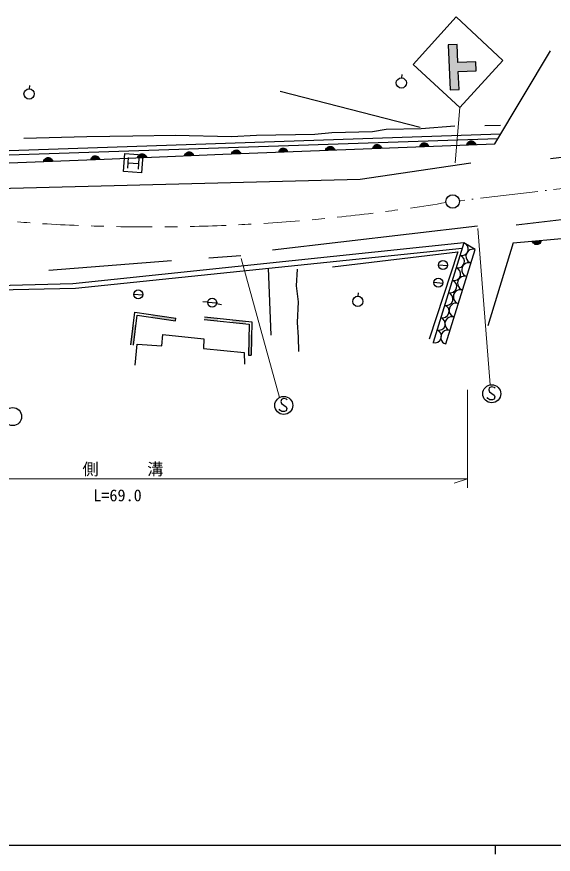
# Model space of a CAD drawing. Units: millimetres, scale not verified. Extents: x 40000 to 680000, y 20000 to 380000.
# Drawn here: x 214805 to 274454, y 204000 to 297096 of the extents above; entities that cross this region are included whole.
import ezdxf
from ezdxf.enums import TextEntityAlignment as Align

# ---------------------------------------------------------------- set-up
doc = ezdxf.new("R2010")
doc.units = ezdxf.units.MM
doc.header["$LTSCALE"] = 1000
doc.linetypes.add('USER1', pattern=[8.199999, 6.452459, -0.806557, 0.134426, -0.806557])
for name, color, linetype, lineweight in [('M-BGD', 7, 'Continuous', 25), ('M-BMK', 2, 'Continuous', 13), ('M-BMK-OTRS', 5, 'Continuous', 25), ('M-BMK-SRVR', 3, 'Continuous', 25), ('M-STR-HTXT', 7, 'Continuous', 13), ('M-STR-STR3', 7, 'Continuous', 25), ('M-STR-STRC', 7, 'Continuous', 25), ('M-TTL-BAND', 7, 'Continuous', 25)]:
    doc.layers.add(name, color=color, linetype=linetype, lineweight=lineweight)
doc.styles.add('ＭＳ ゴシック', font='')
doc.styles.get('ＭＳ ゴシック').set_extended_font_data('MS Gothic')

msp = doc.modelspace()

# ---------------------------------------------------------------- hatches: boundary and pattern name
at = {"layer": 'M-BGD'}
for points in [[(229751, 263691), (232444, 263291), (232488, 263588), (229795, 263988)], [(235630, 263442), (237165, 263279), (237197, 263577), (235662, 263740)], [(227782, 260580), (228062, 262823), (227764, 262860), (227484, 260617)], [(238701, 263116), (240236, 262953), (240268, 263251), (238732, 263415)], [(240618, 261757), (240575, 259467), (240875, 259461), (240918, 261752)]]:
    msp.add_hatch(color=256, dxfattribs=at).paths.add_polyline_path(points)
at = {"layer": 'M-STR-STRC'}
msp.add_hatch(color=256, dxfattribs=at).paths.add_polyline_path([(262777, 293966), (262983, 288971), (263982, 289012), (263900, 291010), (265898, 291092), (265857, 292091), (263858, 292009), (263776, 294007)])

# ---------------------------------------------------------------- linework, layer by layer
at = {"layer": 'M-BGD'}
for p, q in [((267943, 282975), (274154, 293298)), ((257611, 290303), (257640, 290692)), ((216218, 289082), (216247, 289471)), ((244076, 288813), (259676, 284819)), ((263521, 284928), (259754, 284629)), ((268591, 285000), (266835, 284986)), ((247938, 283998), (241462, 283911)), ((249838, 284184), (247938, 283998)), ((254369, 284299), (249838, 284184)), ((255869, 284577), (254369, 284299)), ((259754, 284629), (255869, 284577)), ((222600, 283761), (215586, 283566)), ((227709, 283828), (222600, 283761)), ((232412, 283892), (227709, 283828)), ((238697, 283761), (232412, 283892)), ((241462, 283911), (238697, 283761)), ((264499, 271977), (221045, 267391)), ((269995, 271951), (267174, 262735)), ((249920, 269279), (263845, 270976)), ((263845, 270976), (260646, 261254)), ((242766, 269140), (243068, 261698)), ((261697, 269530), (262695, 269455)), ((245999, 269020), (245874, 267171)), ((221045, 267391), (207074, 267064)), ((261183, 267574), (262180, 267499)), ((227812, 266264), (228809, 266189)), ((245874, 267171), (246090, 265424)), ((252772, 266029), (252801, 266418)), ((236034, 265364), (235477, 265408)), ((236034, 265362), (237031, 265287)), ((246090, 265424), (245983, 263116)), ((237022, 265224), (237556, 265113)), ((227485, 260617), (227939, 264264)), ((227783, 260580), (228199, 263922)), ((227939, 264264), (232488, 263588)), ((228199, 263922), (232444, 263291)), ((232444, 263291), (232488, 263588)), ((235662, 263740), (240946, 263180)), ((235630, 263442), (240641, 262910)), ((240641, 262910), (240575, 259467)), ((240946, 263180), (240875, 259461)), ((245983, 263116), (246080, 261478)), ((230951, 260501), (231037, 261771)), ((231037, 261771), (235618, 261292)), ((227953, 258350), (228178, 260709)), ((228178, 260709), (230951, 260501)), ((235618, 261292), (235571, 260207)), ((246080, 261478), (246145, 259897)), ((235571, 260207), (240094, 259771)), ((240094, 259771), (240124, 258482)), ((240575, 259467), (240875, 259461))]:
    msp.add_line(p, q, dxfattribs=at)
for centre, radius in [((257568, 289734), 570), ((216175, 288513), 570), ((262196, 269493), 500), ((261681, 267537), 500), ((228310, 266226), 500), ((236533, 265325), 500), ((252729, 265460), 570)]:
    msp.add_circle(centre, radius, dxfattribs=at)
at = {"layer": 'M-BMK', "linetype": 'USER1'}
msp.add_line((362341, 288208), (264014, 276655), dxfattribs=at)
at = {"layer": 'M-BMK'}
for start, end in [(277.49249, 277.89355), (278.29462, 279.44055), (275.14337, 275.54443), (275.9455, 277.09143), (265.74689, 266.14795), (266.54901, 267.69495), (268.09601, 268.49707), (268.89813, 270.04407), (270.44513, 270.84619), (271.24725, 272.39319), (272.79425, 273.19531), (273.59637, 274.74231)]:
    msp.add_arc((229725, 473731), 200000, start, end, dxfattribs=at)
at = {"layer": 'M-BMK-OTRS'}
for p, q in [((213947, 282236), (268606, 284077)), ((221331, 266920), (264312, 271371)), ((206889, 266598), (221331, 266920))]:
    msp.add_line(p, q, dxfattribs=at)
at = {"layer": 'M-BMK-SRVR'}
msp.add_circle((263270, 276564), 750, dxfattribs=at)
at = {"layer": 'M-STR-HTXT'}
for p, q in [((264065, 287013), (263563, 280869)), ((267430, 256168), (266065, 273567)), ((244000, 254758), (239742, 270240)), ((264906, 244737), (264906, 255606)), ((195231, 245737), (264906, 245737)), ((264906, 245737), (263424, 245256))]:
    msp.add_line(p, q, dxfattribs=at)
at = {"layer": 'M-STR-STR3'}
for p, q in [((348926, 290279), (274132, 281313)), ((213964, 281736), (268299, 283567)), ((259792, 282980), (259890, 283044)), ((259890, 283044), (260008, 283088)), ((259890, 283024), (260290, 283039)), ((260008, 283088), (260168, 283094)), ((260168, 283094), (260289, 283059)), ((260289, 283059), (260392, 283003)), ((264866, 282976), (264922, 283078)), ((265743, 283070), (264903, 283037)), ((264922, 283078), (265018, 283182)), ((264961, 283100), (265680, 283127)), ((265018, 283182), (265115, 283246)), ((265618, 283185), (265019, 283162)), ((265115, 283246), (265234, 283290)), ((265116, 283226), (265516, 283241)), ((265234, 283290), (265394, 283296)), ((265394, 283296), (265515, 283261)), ((265515, 283261), (265617, 283205)), ((265617, 283205), (265721, 283109)), ((265721, 283109), (265785, 283011)), ((237717, 281806), (267943, 282975)), ((238793, 282068), (238889, 282171)), ((238832, 282089), (239552, 282117)), ((238889, 282171), (238987, 282235)), ((239489, 282175), (238890, 282151)), ((238987, 282235), (239105, 282280)), ((238987, 282215), (239387, 282231)), ((239105, 282280), (239265, 282286)), ((239265, 282286), (239386, 282250)), ((239386, 282250), (239489, 282194)), ((239489, 282194), (239592, 282098)), ((239592, 282098), (239656, 282001)), ((243927, 282046), (243963, 282167)), ((244926, 282084), (243927, 282046)), ((243963, 282167), (244019, 282270)), ((244884, 282143), (243965, 282107)), ((243983, 282168), (244862, 282202)), ((244840, 282261), (244000, 282229)), ((244019, 282270), (244115, 282373)), ((244058, 282291), (244777, 282319)), ((244115, 282373), (244212, 282437)), ((244715, 282377), (244115, 282353)), ((244212, 282437), (244331, 282482)), ((244213, 282417), (244613, 282433)), ((244331, 282482), (244491, 282488)), ((244491, 282488), (244612, 282453)), ((244612, 282453), (244714, 282397)), ((244714, 282397), (244818, 282300)), ((244818, 282300), (244882, 282203)), ((244882, 282203), (244926, 282084)), ((249153, 282248), (249188, 282370)), ((250152, 282287), (249153, 282248)), ((249188, 282370), (249245, 282472)), ((250110, 282345), (249191, 282309)), ((249208, 282370), (250088, 282404)), ((250065, 282463), (249226, 282431)), ((249245, 282472), (249340, 282575)), ((249284, 282493), (250003, 282521)), ((249340, 282575), (249438, 282639)), ((249941, 282579), (249341, 282556)), ((249438, 282639), (249556, 282684)), ((249439, 282619), (249839, 282635)), ((249556, 282684), (249716, 282690)), ((249716, 282690), (249838, 282655)), ((249838, 282655), (249940, 282599)), ((249940, 282599), (250044, 282503)), ((250044, 282503), (250108, 282405)), ((250108, 282405), (250152, 282287)), ((254379, 282450), (254414, 282572)), ((255378, 282489), (254379, 282450)), ((254414, 282572), (254470, 282674)), ((255336, 282547), (254416, 282512)), ((254434, 282572), (255313, 282606)), ((255291, 282666), (254452, 282633)), ((254470, 282674), (254566, 282778)), ((254509, 282695), (255229, 282723)), ((254566, 282778), (254664, 282841)), ((255167, 282781), (254567, 282758)), ((254664, 282841), (254782, 282886)), ((254665, 282821), (255064, 282837)), ((254782, 282886), (254942, 282892)), ((254942, 282892), (255064, 282857)), ((255064, 282857), (255166, 282801)), ((255166, 282801), (255270, 282705)), ((255270, 282705), (255333, 282607)), ((255333, 282607), (255378, 282489)), ((259605, 282652), (259640, 282774)), ((260604, 282691), (259605, 282652)), ((259640, 282774), (259696, 282876)), ((260562, 282749), (259642, 282714)), ((259660, 282775), (260539, 282808)), ((260517, 282868), (259678, 282835)), ((259696, 282876), (259792, 282980)), ((259735, 282898), (260455, 282925)), ((260392, 282983), (259793, 282960)), ((260392, 283003), (260495, 282907)), ((260495, 282907), (260559, 282809)), ((260559, 282809), (260604, 282691)), ((264830, 282854), (264866, 282976)), ((265830, 282893), (264830, 282854)), ((265787, 282951), (264868, 282916)), ((264886, 282977), (265765, 283011)), ((265785, 283011), (265830, 282893)), ((213975, 280850), (224523, 281255)), ((217835, 281118), (217891, 281220)), ((217855, 281119), (218735, 281153)), ((218712, 281212), (217873, 281180)), ((217891, 281220), (217987, 281324)), ((217931, 281242), (218650, 281270)), ((217987, 281324), (218085, 281388)), ((218588, 281327), (217988, 281304)), ((218085, 281388), (218204, 281433)), ((218086, 281368), (218486, 281383)), ((218204, 281433), (218363, 281439)), ((218363, 281439), (218485, 281403)), ((218485, 281403), (218587, 281347)), ((218587, 281347), (218691, 281251)), ((218691, 281251), (218755, 281154)), ((218755, 281154), (218799, 281035)), ((223026, 281198), (223061, 281319)), ((224025, 281236), (223026, 281198)), ((223061, 281319), (223117, 281421)), ((223983, 281294), (223063, 281259)), ((223081, 281320), (223960, 281354)), ((223938, 281413), (223099, 281381)), ((223117, 281421), (223213, 281525)), ((223156, 281443), (223876, 281471)), ((223213, 281525), (223311, 281589)), ((223814, 281528), (223214, 281505)), ((223311, 281589), (223429, 281633)), ((223312, 281569), (223711, 281584)), ((223429, 281633), (223589, 281640)), ((223589, 281640), (223711, 281604)), ((223711, 281604), (223813, 281548)), ((223813, 281548), (223917, 281452)), ((223917, 281452), (223980, 281354)), ((223980, 281354), (224025, 281236)), ((224523, 281255), (237717, 281806)), ((228251, 281411), (228286, 281532)), ((229250, 281452), (228251, 281411)), ((228286, 281532), (228342, 281635)), ((229208, 281511), (228289, 281472)), ((228306, 281533), (229185, 281570)), ((229163, 281629), (228324, 281594)), ((228342, 281635), (228438, 281739)), ((228381, 281656), (229100, 281686)), ((228438, 281739), (228535, 281803)), ((229038, 281744), (228438, 281719)), ((228535, 281803), (228653, 281848)), ((228536, 281783), (228936, 281800)), ((228653, 281848), (228813, 281855)), ((228813, 281855), (228935, 281820)), ((228935, 281820), (229037, 281764)), ((229037, 281764), (229141, 281668)), ((229141, 281668), (229205, 281571)), ((229205, 281571), (229250, 281452)), ((233476, 281629), (233511, 281750)), ((234475, 281670), (233476, 281629)), ((233511, 281750), (233567, 281853)), ((234433, 281729), (233514, 281690)), ((233531, 281751), (234410, 281788)), ((234388, 281847), (233549, 281812)), ((233567, 281853), (233663, 281957)), ((233606, 281874), (234325, 281904)), ((233663, 281957), (233760, 282021)), ((234263, 281962), (233663, 281937)), ((233760, 282021), (233878, 282066)), ((233761, 282001), (234161, 282018)), ((233878, 282066), (234038, 282073)), ((234038, 282073), (234160, 282038)), ((234160, 282038), (234262, 281982)), ((234262, 281982), (234366, 281886)), ((234366, 281886), (234430, 281789)), ((234430, 281789), (234475, 281670)), ((238702, 281844), (238737, 281965)), ((239701, 281882), (238702, 281844)), ((238737, 281965), (238793, 282068)), ((239658, 281941), (238739, 281905)), ((238757, 281966), (239636, 282000)), ((239614, 282059), (238775, 282027)), ((239656, 282001), (239701, 281882)), ((217800, 280997), (217835, 281118)), ((218799, 281035), (217800, 280997)), ((218757, 281094), (217838, 281058)), ((265293, 280820), (252995, 279016)), ((252995, 279016), (212362, 277949)), ((270315, 273959), (290272, 276305)), ((243233, 271196), (266031, 273865)), ((269995, 271951), (291007, 273885)), ((264499, 271977), (261085, 260880)), ((265770, 271224), (264499, 271977)), ((272124, 272147), (273119, 272238)), ((272174, 272031), (272124, 272147)), ((272169, 272091), (273085, 272175)), ((272243, 271937), (272174, 272031)), ((273071, 272113), (272194, 272033)), ((272220, 271975), (273056, 272052)), ((272352, 271846), (272243, 271937)), ((273002, 271987), (272285, 271921)), ((272350, 271866), (272948, 271921)), ((272457, 271796), (272352, 271846)), ((272854, 271852), (272455, 271816)), ((272950, 271901), (272856, 271832)), ((273040, 272010), (272950, 271901)), ((273091, 272115), (273040, 272010)), ((273119, 272238), (273091, 272115)), ((262495, 260722), (265770, 271224)), ((272580, 271767), (272457, 271796)), ((272740, 271782), (272580, 271767)), ((272856, 271832), (272740, 271782)), ((218368, 268941), (232003, 269992)), ((236147, 270309), (239723, 270539))]:
    msp.add_line(p, q, dxfattribs=at)
for centre, radius, start, end in [((264285, 271284), 726, 252.89911, 72.89908), ((265536, 270474), 786, 72.68039, 252.6804), ((263859, 269896), 726, 252.89911, 72.89908), ((263432, 268509), 726, 252.89911, 72.89908), ((265068, 268974), 786, 72.68039, 252.6804), ((264600, 267473), 786, 72.68039, 252.6804), ((263005, 267122), 726, 252.89911, 72.89908), ((262578, 265735), 726, 252.89911, 72.89908), ((264132, 265973), 786, 72.68039, 252.6804), ((262152, 264348), 726, 252.89911, 72.89908), ((263665, 264473), 786, 72.68039, 252.6804), ((261725, 262961), 726, 252.89911, 72.89908), ((263197, 262972), 786, 72.68039, 252.6804), ((261298, 261573), 726, 252.89911, 72.89908), ((262729, 261472), 786, 72.68039, 252.6804)]:
    msp.add_arc(centre, radius, start, end, dxfattribs=at)
at = {"layer": 'M-STR-STRC'}
for p, q in [((263649, 297096), (258863, 291803)), ((268855, 292215), (263649, 297096)), ((263776, 294007), (262777, 293966)), ((262777, 293966), (262983, 288970)), ((263859, 292009), (263776, 294007)), ((258863, 291803), (264065, 287013)), ((265857, 292091), (263859, 292009)), ((264065, 287013), (268855, 292215)), ((265898, 291092), (265857, 292091)), ((263900, 291010), (265898, 291092)), ((263982, 289011), (263900, 291010)), ((262983, 288970), (263982, 289011)), ((226680, 279889), (226830, 281883)), ((226830, 281883), (228824, 281734)), ((227199, 281455), (227109, 280258)), ((228395, 281365), (228305, 280168)), ((228824, 281734), (228674, 279739)), ((227154, 280856), (228350, 280766)), ((228674, 279739), (226680, 279889)), ((267344, 255848), (267286, 255611)), ((267286, 255611), (267351, 255406)), ((267593, 255949), (267344, 255848)), ((267351, 255406), (267885, 255045)), ((267752, 255937), (267593, 255949)), ((267909, 255886), (267752, 255937)), ((267982, 255800), (267909, 255886)), ((244226, 254552), (244168, 254316)), ((244168, 254316), (244233, 254110)), ((244474, 254654), (244226, 254552)), ((244634, 254642), (244474, 254654)), ((244790, 254590), (244634, 254642)), ((244864, 254504), (244790, 254590)), ((267174, 254657), (267104, 254783)), ((267405, 254519), (267174, 254657)), ((267684, 254499), (267405, 254519)), ((267893, 254603), (267684, 254499)), ((267885, 255045), (267950, 254840)), ((267950, 254840), (267893, 254603)), ((244056, 253361), (243986, 253487)), ((244287, 253224), (244056, 253361)), ((244233, 254110), (244767, 253749)), ((244566, 253203), (244287, 253224)), ((244774, 253307), (244566, 253203)), ((244767, 253749), (244832, 253544)), ((244832, 253544), (244774, 253307))]:
    msp.add_line(p, q, dxfattribs=at)
for centre in [(267615, 255186), (244497, 253890), (214351, 252648)]:
    msp.add_circle(centre, 1000, dxfattribs=at)
at = {"layer": 'M-TTL-BAND'}
for p, q in [((40000, 205000), (579000, 205000)), ((268000, 205000), (268000, 204000))]:
    msp.add_line(p, q, dxfattribs=at)

# ---------------------------------------------------------------- texts
at = {"layer": 'M-STR-HTXT', "style": 'ＭＳ ゴシック'}
for s, p in [('側\u3000\u3000\u3000溝', (222111, 245753)), ('L=69.0', (223312, 242838))]:
    msp.add_text(s, height=1320, dxfattribs=at).set_placement(p, align=Align.BOTTOM_LEFT)

doc.saveas('drawing.dxf')
